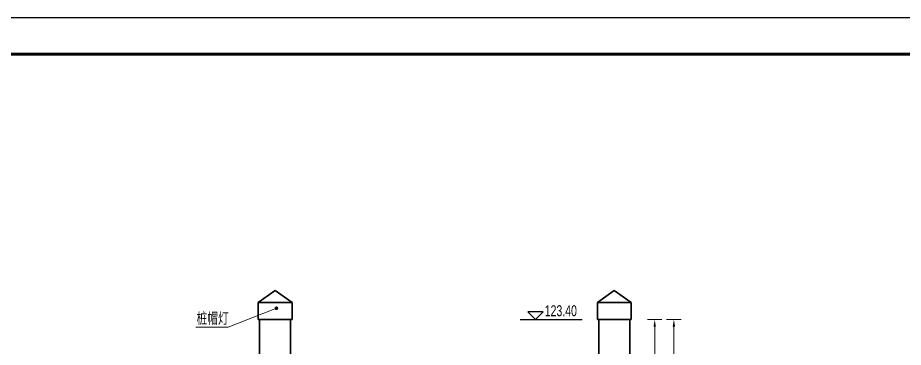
# Model space of a CAD drawing. Extents: x 104235 to 112395, y 52637 to 53451.
# Drawn here: x 112018 to 112261, y 53360.4 to 53450.8 of the extents above; entities that cross this region are included whole.
import ezdxf
from ezdxf import colors
from ezdxf.entities.mleader import LeaderData, LeaderLine
from ezdxf.enums import TextEntityAlignment as Align
from ezdxf.math import Vec2, Vec3

# ---------------------------------------------------------------- set-up
doc = ezdxf.new("R2010")
doc.units = 0
doc.header["$LTSCALE"] = 1000
doc.header["$PDMODE"] = 1
doc.layers.get('0').update_dxf_attribs({"color": 40})
for name, color, linetype in [('0-1', 40, 'Continuous'), ('图框', 7, 'Continuous'), ('断面标高标注', 3, 'Continuous')]:
    doc.layers.add(name, color=color, linetype=linetype)
for name, color, linetype, lineweight in [('02-标注', 3, 'Continuous', 25), ('03-中粗线', 1, 'Continuous', 35), ('图框粗线', 7, 'Continuous', 60)]:
    doc.layers.add(name, color=color, linetype=linetype, lineweight=lineweight)
doc.styles.add('3.0号字-阿文', font='win7仿宋_GB2312.ttf', dxfattribs={"width": 0.72})
doc.dimstyles.new('1：50阿文', dxfattribs={"dimtxt": 3, "dimasz": 2, "dimexe": 2, "dimexo": 0, "dimtad": 1, "dimdec": 0, "dimlfac": 5, "dimzin": 0, "dimdsep": 46, "dimtxsty": '3.0号字-阿文', "dimcen": 2, "dimclrd": 3, "dimclre": 3, "dimclrt": 3, "dimadec": 0, "dimazin": 0, "dimtfac": 1, "dimtdec": 0, "dimtmove": 1, "dimatfit": 3, "dimfxl": 2, "dimfxlon": 1, "dimtolj": 1, "dimtzin": 0, "dimlwd": 18, "dimlwe": 18, "dimarcsym": 0})

# ---------------------------------------------------------------- blocks, each defined once
blk = doc.blocks.new('3')
at = {"layer": '图框'}
blk.add_line((103628.62, 53029.13), (103034.62, 53029.13), dxfattribs=at)
at = {"layer": '图框粗线'}
blk.add_line((103618.62, 53019.13), (103059.62, 53019.13), dxfattribs=at)
blk = doc.blocks.new('*D179')
at = {"layer": '02-标注', "color": 3, "linetype": 'Continuous', "lineweight": 18}
for p, q in [((112190.79, 53367.99), (112194.79, 53367.99)), ((112192.79, 53365.99), (112192.79, 53226.59)), ((112190.79, 53224.59), (112194.79, 53224.59))]:
    blk.add_line(p, q, dxfattribs=at)
at = {"layer": '02-标注', "color": 3}
for points in [[(112192.46, 53365.99), (112193.12, 53365.99), (112192.79, 53367.99)], [(112192.46, 53226.59), (112193.12, 53226.59), (112192.79, 53224.59)]]:
    blk.add_solid(points, dxfattribs=at)
at = {"layer": 'Defpoints', "color": 0}
for p in [(112185.94, 53367.99), (112185.94, 53224.59), (112192.79, 53224.59)]:
    blk.add_point(p, dxfattribs=at)
at = {"layer": '02-标注', "color": 3, "insert": (112190.66, 53296.29), "char_height": 3, "attachment_point": 5, "rotation": 90, "style": '3.0号字-阿文'}
blk.add_mtext('\\A1;650', dxfattribs=at)
blk = doc.blocks.new('*D181')
at = {"layer": '02-标注', "color": 3, "linetype": 'Continuous', "lineweight": 18}
for p, q in [((112196.06, 53367.99), (112200.06, 53367.99)), ((112198.06, 53365.99), (112198.06, 53118.68)), ((112196.06, 53116.68), (112200.06, 53116.68))]:
    blk.add_line(p, q, dxfattribs=at)
at = {"layer": '02-标注', "color": 3}
for points in [[(112197.73, 53365.99), (112198.4, 53365.99), (112198.06, 53367.99)], [(112197.73, 53118.68), (112198.4, 53118.68), (112198.06, 53116.68)]]:
    blk.add_solid(points, dxfattribs=at)
at = {"layer": 'Defpoints', "color": 0}
for p in [(112185.94, 53367.99), (112185.94, 53116.68), (112198.06, 53116.68)]:
    blk.add_point(p, dxfattribs=at)
at = {"layer": '02-标注', "color": 3, "insert": (112195.94, 53242.34), "char_height": 3, "attachment_point": 5, "rotation": 90, "style": '3.0号字-阿文'}
blk.add_mtext('\\A1;24000', dxfattribs=at)
blk = doc.blocks.new('_Dot')
at = {"color": 0, "linetype": 'ByBlock', "lineweight": -2}
blk.add_line((-0.5, 0), (-1, 0), dxfattribs=at)
at = {"color": 0, "linetype": 'ByBlock', "const_width": 0.5}
blk.add_lwpolyline([(-0.25, 0, 1), (0.25, 0, 1)], format="xyb", close=True, dxfattribs=at)

msp = doc.modelspace()

# ---------------------------------------------------------------- linework, layer by layer
at = {"layer": '03-中粗线'}
for p, q in [((112084, 53372.62, 283284.03), (112088.64, 53375.97, 283284.03)), ((112088.64, 53375.97, 283284.03), (112093.28, 53372.62, 283284.03)), ((112181.7, 53375.97, 283284.03), (112177.06, 53372.62, 283284.03)), ((112186.34, 53372.62, 283284.03), (112181.7, 53375.97, 283284.03)), ((112084, 53372.62, 283284.03), (112084, 53367.99, 283284.03)), ((112084, 53372.62, 283284.03), (112093.28, 53372.62, 283284.03)), ((112093.28, 53372.62, 283284.03), (112093.28, 53367.99, 283284.03)), ((112177.06, 53372.62, 283284.03), (112177.06, 53367.99, 283284.03)), ((112186.34, 53372.62, 283284.03), (112177.06, 53372.62, 283284.03)), ((112186.34, 53372.62, 283284.03), (112186.34, 53367.99, 283284.03)), ((112084, 53367.99, 283284.03), (112093.28, 53367.99, 283284.03)), ((112084.39, 53367.99, 283284.03), (112084.39, 53279.11, 283284.03)), ((112092.91, 53367.99, 283284.03), (112092.91, 53279.11, 283284.03)), ((112186.34, 53367.99, 283284.03), (112177.06, 53367.99, 283284.03)), ((112177.43, 53367.99, 283284.03), (112177.43, 53279.11, 283284.03)), ((112185.94, 53367.99, 283284.03), (112185.94, 53279.11, 283284.03))]:
    msp.add_line(p, q, dxfattribs=at)
at = {"layer": '断面标高标注'}
msp.add_line((112155.9, 53367.99, 283284.03), (112172.9, 53367.99, 283284.03), dxfattribs=at)
at = {"layer": '断面标高标注', "elevation": 283284.03, "flags": 128}
msp.add_lwpolyline([(112158, 53370.09), (112160.1, 53367.99), (112162.2, 53370.09)], close=True, dxfattribs=at)

# ---------------------------------------------------------------- block references
at = {"layer": '0-1'}
msp.add_blockref('3', (8766.78, 421.71, 283284.03), dxfattribs=at)

# ---------------------------------------------------------------- texts
at = {"layer": '断面标高标注', "color": 3, "style": '3.0号字-阿文', "width": 0.72}
msp.add_text('123.40', height=3, dxfattribs=at).set_placement((112162.62, 53367.99, 283284.03), align=Align.BOTTOM_LEFT)

# ---------------------------------------------------------------- dimensions: what is measured, and where the dimension line sits
at = {"layer": '02-标注'}
dim = msp.add_linear_dim(base=(112192.79, 53224.59, 283284.03), p1=(112185.94, 53367.99, 283284.03), p2=(112185.94, 53224.59, 283284.03), angle=90, text='650', dimstyle='1：50阿文', dxfattribs=at)
dim.commit()
dim.dimension.update_dxf_attribs({"geometry": '*D179', "text_midpoint": (112190.66, 53296.29, 283284.03)})
dim = msp.add_aligned_dim(p1=(112185.94, 53367.99, 283284.03), p2=(112185.94, 53116.68, 283284.03), distance=12.12, text='24000', dimstyle='1：50阿文', dxfattribs=at)
dim.commit()
dim.dimension.update_dxf_attribs({"geometry": '*D181', "text_midpoint": (112195.94, 53242.34, 283284.03)})

# ---------------------------------------------------------------- leaders
ml = msp.add_multileader_mtext('Standard', dxfattribs=at)
ml.set_content('桩帽灯', color=4, style='3.0号字-阿文')
ml.set_leader_properties(color=256, linetype='Continuous', lineweight=18)
ml.set_arrow_properties(name='DOT')
ml.build(insert=Vec2(0, 0))
ml.multileader.update_dxf_attribs({"has_dogleg": 0, "text_left_attachment_type": 5, "text_right_attachment_type": 5, "dogleg_length": 5, "arrow_head_size": 1})
ctx = ml.context
ctx.base_point, ctx.char_height, ctx.arrow_head_size, ctx.landing_gap_size, ctx.plane_origin = Vec3(112067.08, 53365.85, 283284.03), 3, 1, 0, Vec3(112089.88, 53362.08, 283284.03)
ctx.left_attachment, ctx.right_attachment = 5, 5
notes = []
notes.append((ctx, [(1, (1, 1, 0), (112080.79, 53365.85, 283284.03), (-1, 0), 5, [(0, [(112089, 53371.06, 283284.03)], 0, [])])]))
ctx.mtext.insert, ctx.mtext.flow_direction = Vec3(112067.08, 53369.83, 283284.03), 5
for ctx, leaders in notes:
    for number, flags, end, landing, length, lines in leaders:
        leader = LeaderData()
        leader.index, (leader.has_last_leader_line, leader.has_dogleg_vector, leader.attachment_direction) = number, flags
        leader.last_leader_point, leader.dogleg_vector, leader.dogleg_length = Vec3(end), Vec3(landing), length
        for number, points, colour, breaks in lines:
            line = LeaderLine()
            line.index, line.vertices, line.color, line.breaks = number, Vec3.list(points), colors.encode_raw_color(colour), breaks
            leader.lines.append(line)
        ctx.leaders.append(leader)

doc.saveas('drawing.dxf')
